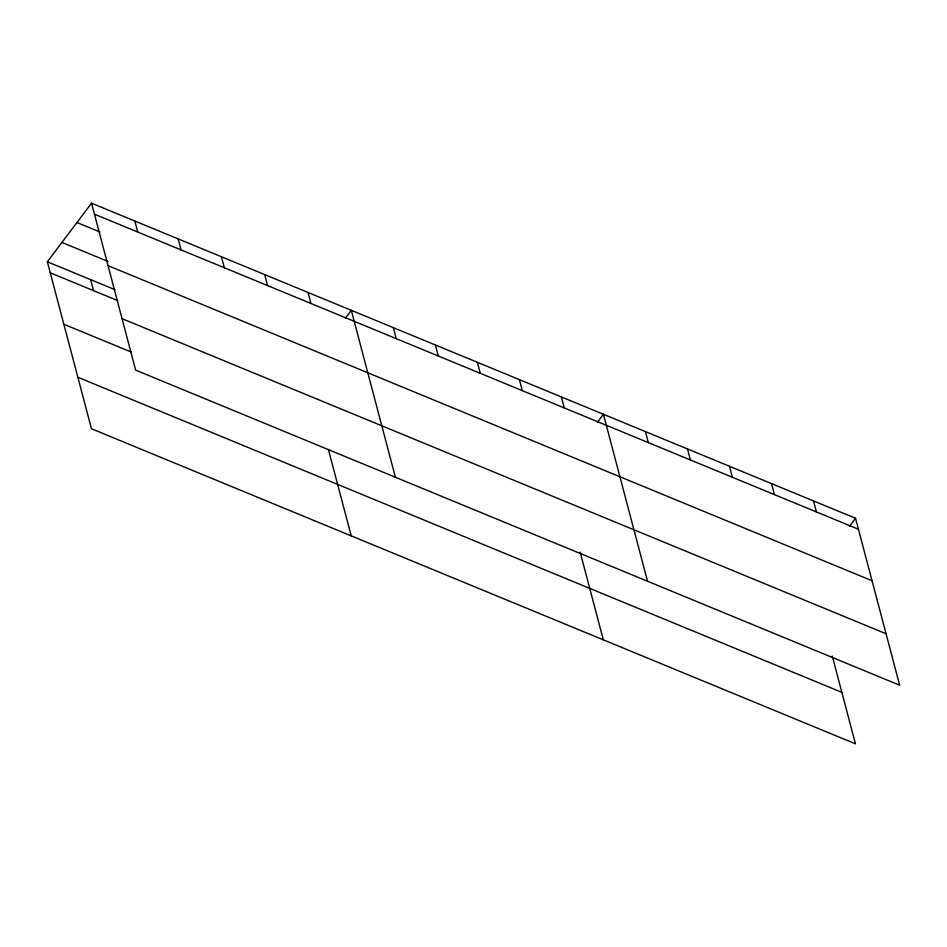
<?xml version="1.0" encoding="UTF-8"?>
<svg xmlns="http://www.w3.org/2000/svg" width="947" height="947" viewBox="0 0 947 947"><rect width="100%" height="100%" fill="white"/><g stroke="black" fill="none" stroke-linecap="round" stroke-linejoin="round"><path stroke-width="1.42" d="M832.271 656.082L855.461 743.821L91.457 428.742L47.35 261.786L91.539 203.179L855.543 518.258L899.65 685.214L135.658 370.135L91.539 203.179M345.3 318.275L351.301 310.308L395.408 477.264M597.415 422.244L603.417 414.289L647.535 581.233M849.53 526.224L855.543 518.258M94.451 214.188L858.444 529.266M76.956 222.521L99.956 232.003M61.934 242.444L107.934 261.419M108.053 265.657L872.045 580.736M47.35 261.786L115.001 289.687M50.262 272.795L117.901 300.696M122.056 318.677L886.049 633.756M63.851 324.253L131.503 352.154M77.867 377.273L841.859 692.352M813.52 500.927L816.432 511.936M771.497 483.597L774.409 494.606M729.486 466.279L732.386 477.276M687.463 448.949L690.363 459.946M645.44 431.619L648.352 442.616M561.405 396.959L564.305 407.968M580.156 552.101L603.334 639.841M519.382 379.629L522.294 390.638M477.359 362.299L480.271 373.307M435.348 344.968L438.248 355.977M393.325 327.638L396.225 338.647M308.012 292.457L310.912 303.466M328.408 449.517L351.219 535.86M264.722 274.606L267.622 285.603M221.42 256.744L224.332 267.752M178.131 238.893L181.043 249.901M134.841 221.042L137.741 232.039M90.64 279.637L93.552 290.646"/></g></svg>
